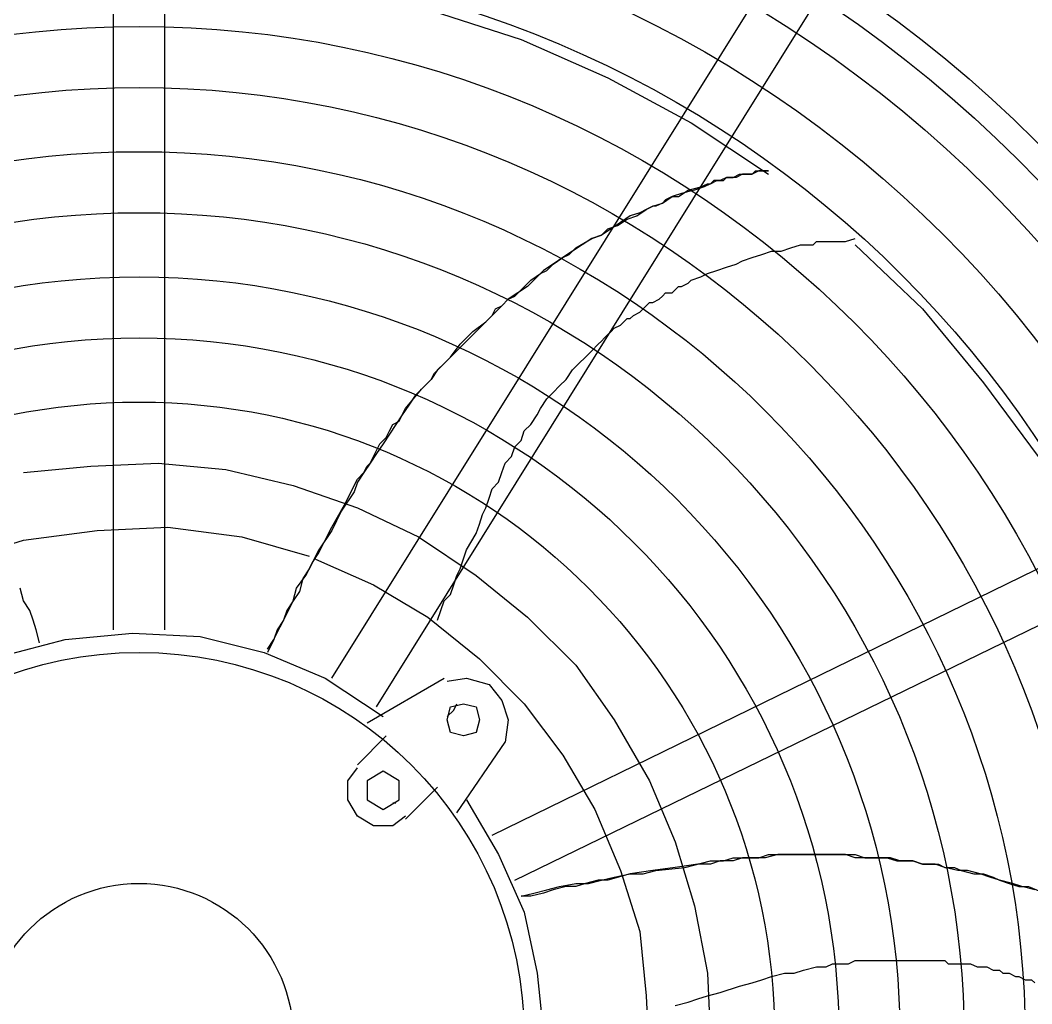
# Model space of a CAD drawing. Header units: millimetres. Extents: x 88585 to 99951, y -167251 to -159927.
# Drawn here: x 94595.6 to 94802.4, y -162410.9 to -162209.7 of the extents above; entities that cross this region are included whole.
import ezdxf

# ---------------------------------------------------------------- set-up
doc = ezdxf.new("R2010")
doc.units = ezdxf.units.MM
doc.header["$LTSCALE"] = 13
doc.layers.add('1', color=4, linetype='Continuous')
doc.layers.add('标注、文本', color=3, linetype='Continuous', lineweight=25)

# ---------------------------------------------------------------- blocks, each defined once
blk = doc.blocks.new('A$C6FF33F83')
at = {"layer": '1'}
for points in [[(613.25, 545.39), (613.25, 713.47)], [(602.75, 545.39), (602.75, 711.5)], [(647.4, 535.54), (743.26, 689.18)], [(571.89, 677.36), (591.59, 679.99), (610.63, 680.64), (629.67, 679.33), (648.71, 676.7), (667.75, 672.11), (686.13, 666.2), (703.86, 658.32), (720.93, 649.13), (736.69, 638.62)], [(587.65, 542.76), (586.99, 545.39), (586.33, 547.36), (585.68, 549.33), (584.36, 551.3), (583.71, 553.92)], [(656.59, 529.63), (749.82, 679.33)], [(736.69, 639.28), (734.72, 639.28), (733.41, 638.62), (732.75, 638.62), (731.44, 638.62), (730.13, 637.97), (728.81, 637.97), (728.16, 637.97), (726.84, 637.31), (725.53, 637.31), (724.87, 636.65), (723.56, 636), (721.59, 635.34), (718.96, 634.68), (716.99, 634.03), (715.68, 633.37), (715.02, 632.71), (713.71, 632.06), (713.05, 632.06), (711.74, 631.4), (710.43, 630.74), (708.46, 630.09), (706.49, 628.77), (704.52, 627.46), (702.55, 626.15), (700.58, 625.49), (698.61, 624.18), (696.64, 622.86), (694.67, 621.55), (692.7, 620.24), (690.73, 618.92), (689.42, 617.61), (687.45, 615.64), (685.48, 614.33), (683.51, 613.02), (682.19, 611.7), (680.22, 609.73), (678.91, 608.42), (676.94, 606.45), (675.63, 605.14), (673.66, 603.17), (672.35, 601.85), (670.38, 599.88), (669.06, 598.57), (667.75, 596.6), (665.78, 594.63), (664.47, 593.32), (663.15, 591.35), (661.84, 589.38), (660.53, 587.41), (659.21, 585.44), (657.9, 583.47), (656.59, 581.5), (655.27, 579.53), (653.96, 577.56), (652.65, 575.59), (651.99, 573.62), (649.37, 569.68), (647.4, 565.74), (644.77, 561.8), (642.8, 557.86), (641.49, 555.89), (640.83, 553.27), (639.52, 551.3), (638.2, 549.33), (637.55, 547.36), (636.23, 545.39), (635.58, 543.42), (634.26, 540.79)], [(634.26, 541.45), (635.58, 543.42), (636.89, 546.04), (638.2, 548.67), (639.52, 551.3), (640.17, 553.92), (642.14, 556.55), (643.46, 559.17), (644.77, 561.14), (646.08, 563.77), (647.4, 566.4), (650.02, 570.99), (652.65, 576.25), (653.96, 577.56), (654.62, 578.87), (655.27, 579.53), (655.93, 580.84), (657.24, 583.47), (658.56, 584.78), (659.21, 586.09), (659.87, 587.41), (661.18, 588.06), (661.84, 589.38), (662.5, 590.69), (665.78, 594.63), (666.44, 595.29), (667.75, 596.6), (668.41, 597.91), (669.72, 599.23), (670.38, 599.88), (671.69, 601.2), (673.66, 603.82), (674.97, 605.14), (676.29, 606.45), (678.91, 608.42), (680.22, 609.73), (680.88, 611.05), (682.19, 611.7), (683.51, 613.02), (684.82, 613.67), (686.13, 614.98), (688.1, 616.95), (690.07, 618.27), (691.39, 618.92), (692.7, 620.24), (694.67, 621.55), (695.98, 622.21), (697.3, 623.52), (700.58, 625.49), (702.55, 626.15), (703.86, 627.46), (705.83, 628.12), (707.8, 629.43), (709.77, 630.09), (711.74, 631.4), (713.05, 632.06), (715.02, 632.71), (716.99, 634.03), (718.31, 634.03), (720.28, 635.34), (722.9, 636), (724.22, 636.65), (724.87, 636.65), (726.19, 637.31), (727.5, 637.31), (728.16, 637.97), (729.47, 637.97), (730.78, 638.62), (732.1, 638.62), (733.41, 638.62), (734.06, 639.28), (736.69, 639.28)], [(669.06, 547.36), (669.72, 549.33), (670.38, 551.3), (671.69, 552.61), (672.35, 554.58), (673, 556.55), (673.66, 557.86), (674.97, 561.8), (676.94, 565.08), (677.6, 567.05), (678.25, 569.02), (678.91, 570.34), (679.57, 572.31), (680.22, 574.28), (681.54, 575.59), (682.19, 577.56), (682.85, 579.53), (684.16, 580.84), (684.82, 582.81), (686.13, 584.13), (686.79, 586.09), (688.1, 587.41), (689.42, 589.38), (690.07, 590.69), (691.39, 592.66), (692.7, 593.97), (694.01, 595.29), (695.33, 596.6), (696.64, 598.57), (697.95, 599.88), (699.27, 601.2), (700.58, 602.51), (701.89, 603.82), (702.55, 604.48), (703.21, 605.14), (703.86, 605.79), (704.52, 606.45), (705.17, 607.11), (706.49, 607.76), (707.14, 608.42), (707.8, 609.08), (708.46, 609.08), (709.11, 609.73), (710.43, 610.39), (711.08, 611.05), (711.74, 611.7), (712.4, 612.36), (713.05, 612.36), (714.37, 613.02), (715.02, 613.67), (715.68, 614.33), (716.99, 614.33), (717.65, 614.98), (718.31, 615.64), (718.96, 615.64), (720.28, 616.3), (720.93, 616.95), (722.9, 617.61), (724.22, 618.27), (726.19, 618.92), (728.16, 619.58), (730.13, 620.24), (731.44, 620.89), (733.41, 621.55), (735.38, 622.21), (737.35, 622.86), (739.32, 622.86), (741.29, 623.52), (743.26, 624.18), (743.91, 624.18), (744.57, 624.18), (745.88, 624.18), (746.54, 624.83), (747.85, 624.83), (748.51, 624.83), (750.48, 624.83), (752.45, 624.83), (754.42, 625.49)], [(754.42, 624.18), (768.21, 611.05), (780.68, 595.94), (791.84, 580.84), (801.69, 563.77), (809.57, 546.7), (816.14, 528.32), (821.39, 509.93), (824.67, 490.89), (826.64, 471.19)], [(584.36, 577.56), (598.15, 578.87), (611.94, 579.53), (625.73, 578.22), (639.52, 574.93), (652.65, 570.34), (665.12, 564.43), (676.94, 556.55), (687.45, 548.01), (697.3, 538.16), (705.17, 527), (712.4, 514.53), (717.65, 502.05), (721.59, 488.92), (724.22, 475.13), (724.87, 461.34)], [(680.22, 503.37), (829.27, 576.25)], [(684.82, 494.17), (834.52, 567.05)], [(644.11, 559.83), (655.93, 554.58), (667.09, 548.01), (677.6, 539.48), (686.79, 530.29), (694.67, 519.78), (701.24, 508.62), (706.49, 496.14), (710.43, 483.67), (711.74, 470.54), (712.4, 456.75)], [(503.6, 456.75), (503.6, 469.88), (505.57, 483.01), (509.51, 495.49), (514.11, 507.96), (520.67, 519.78), (528.55, 530.29), (537.75, 539.48), (548.25, 548.01), (560.07, 554.58), (571.89, 559.83), (584.36, 563.77), (599.46, 565.74), (613.91, 566.4), (629.01, 564.43), (642.8, 560.49)], [(558.1, 527.66), (568.6, 534.88), (580.42, 540.13), (592.9, 543.42), (606.69, 544.73), (620.48, 544.07), (633.61, 540.79), (646.08, 535.54), (657.9, 527.66)], [(654.62, 526.35), (670.38, 535.54)], [(671.03, 534.88), (674.97, 535.54), (679.57, 534.22), (682.19, 530.94), (683.51, 527), (682.85, 522.41)], [(671.03, 527.66), (672.35, 528.97), (673, 530.29)], [(652.65, 517.81), (658.56, 523.72)], [(673, 507.96), (682.85, 522.41)], [(662.5, 507.3), (659.87, 505.33), (655.93, 505.33), (652.65, 507.3), (650.68, 510.59), (650.68, 514.53), (652.65, 517.15)], [(662.5, 506.65), (669.06, 513.21)], [(660.53, 509.93), (659.87, 509.93)], [(674.97, 510.59), (681.54, 499.43), (686.79, 487.61), (689.42, 475.13), (690.73, 462.66), (690.07, 449.52), (686.79, 437.05), (682.19, 425.23), (675.63, 414.07)], [(791.19, 492.2), (788.56, 492.86), (786.59, 493.52), (783.97, 494.17), (782, 494.83), (780.03, 495.49), (777.4, 496.14), (775.43, 496.14), (772.8, 496.8), (770.83, 497.46), (768.21, 497.46), (766.24, 498.11), (763.61, 498.11), (761.64, 498.77), (759.02, 498.77), (757.05, 498.77), (754.42, 498.77), (752.45, 499.43), (749.82, 499.43), (747.85, 499.43), (745.23, 499.43), (743.26, 499.43), (740.63, 499.43), (738.66, 499.43), (736.03, 498.77), (734.06, 498.77), (731.44, 498.77), (729.47, 498.11), (726.84, 498.11), (724.87, 497.46), (722.25, 497.46), (717.65, 496.8), (713.05, 496.14), (708.46, 495.49), (703.86, 494.17), (701.89, 494.17), (699.27, 493.52), (697.3, 492.86), (695.33, 492.86), (692.7, 492.2), (690.73, 491.55), (688.1, 490.89), (686.13, 490.89)], [(686.13, 490.89), (688.76, 491.55), (691.39, 492.2), (694.01, 492.86), (697.3, 493.52), (699.92, 493.52), (702.55, 494.17), (705.17, 494.83), (708.46, 495.49), (711.08, 495.49), (713.71, 496.14), (719.62, 496.8), (724.87, 498.11), (726.19, 498.11), (727.5, 498.11), (729.47, 498.77), (730.78, 498.77), (733.41, 498.77), (734.72, 498.77), (736.69, 499.43), (738, 499.43), (739.32, 499.43), (741.29, 499.43), (742.6, 499.43), (747.2, 499.43), (748.51, 499.43), (750.48, 499.43), (751.79, 499.43), (753.11, 499.43), (754.42, 499.43), (756.39, 498.77), (759.02, 498.77), (760.98, 498.77), (762.95, 498.11), (766.24, 498.11), (768.21, 497.46), (769.52, 497.46), (771.49, 497.46), (772.8, 496.8), (774.77, 496.8), (776.09, 496.14), (778.71, 495.49), (780.68, 495.49), (782.65, 494.83), (783.97, 494.17), (785.94, 493.52), (787.9, 492.86), (789.87, 492.86), (793.16, 491.55)], [(717.65, 468.57), (720.28, 469.22), (722.25, 469.88), (724.22, 470.54), (726.84, 471.19), (730.78, 472.51), (733.41, 473.16), (735.38, 473.82), (737.35, 474.48), (739.97, 475.13), (741.94, 475.13), (743.91, 475.79), (746.54, 476.44), (748.51, 476.44), (749.82, 477.1), (751.14, 477.1), (751.79, 477.1), (753.11, 477.1), (754.42, 477.76), (755.73, 477.76), (756.39, 477.76), (757.7, 477.76), (759.02, 477.76), (759.67, 477.76), (760.98, 477.76), (762.3, 477.76), (763.61, 477.76), (764.27, 477.76), (765.58, 477.76), (766.89, 477.76), (768.21, 477.76), (768.86, 477.76), (770.18, 477.76), (771.49, 477.76), (772.8, 477.76), (773.46, 477.1), (774.77, 477.1), (776.09, 477.1), (776.74, 477.1), (778.06, 477.1), (779.37, 476.44), (780.68, 476.44), (781.34, 476.44), (782.65, 475.79), (783.97, 475.79), (784.62, 475.13), (785.94, 475.13), (787.25, 474.48), (787.9, 474.48), (789.22, 473.82), (790.53, 473.82), (791.19, 473.16)]]:
    blk.add_lwpolyline(points, dxfattribs=at)
for points in [[(674.32, 530.29), (676.94, 529.63), (677.6, 527), (676.94, 524.38), (674.32, 523.72), (671.69, 524.38), (671.03, 527), (671.69, 529.63)], [(661.18, 510.59), (661.18, 514.53), (657.9, 516.5), (654.62, 514.53), (654.62, 510.59), (657.9, 508.62)]]:
    blk.add_lwpolyline(points, close=True, dxfattribs=at)
for radius in [259.35, 254.1, 245.56, 232.43, 220.61, 206.83, 194.35, 181.22, 168.74, 155.61, 143.14, 130, 78.79, 31.52]:
    blk.add_circle((608, 462), radius, dxfattribs=at)

msp = doc.modelspace()

# ---------------------------------------------------------------- block references
at = {"layer": '标注、文本'}
msp.add_blockref('A$C6FF33F83', (94011.866, -162879.832), dxfattribs=at)

doc.saveas('drawing.dxf')
